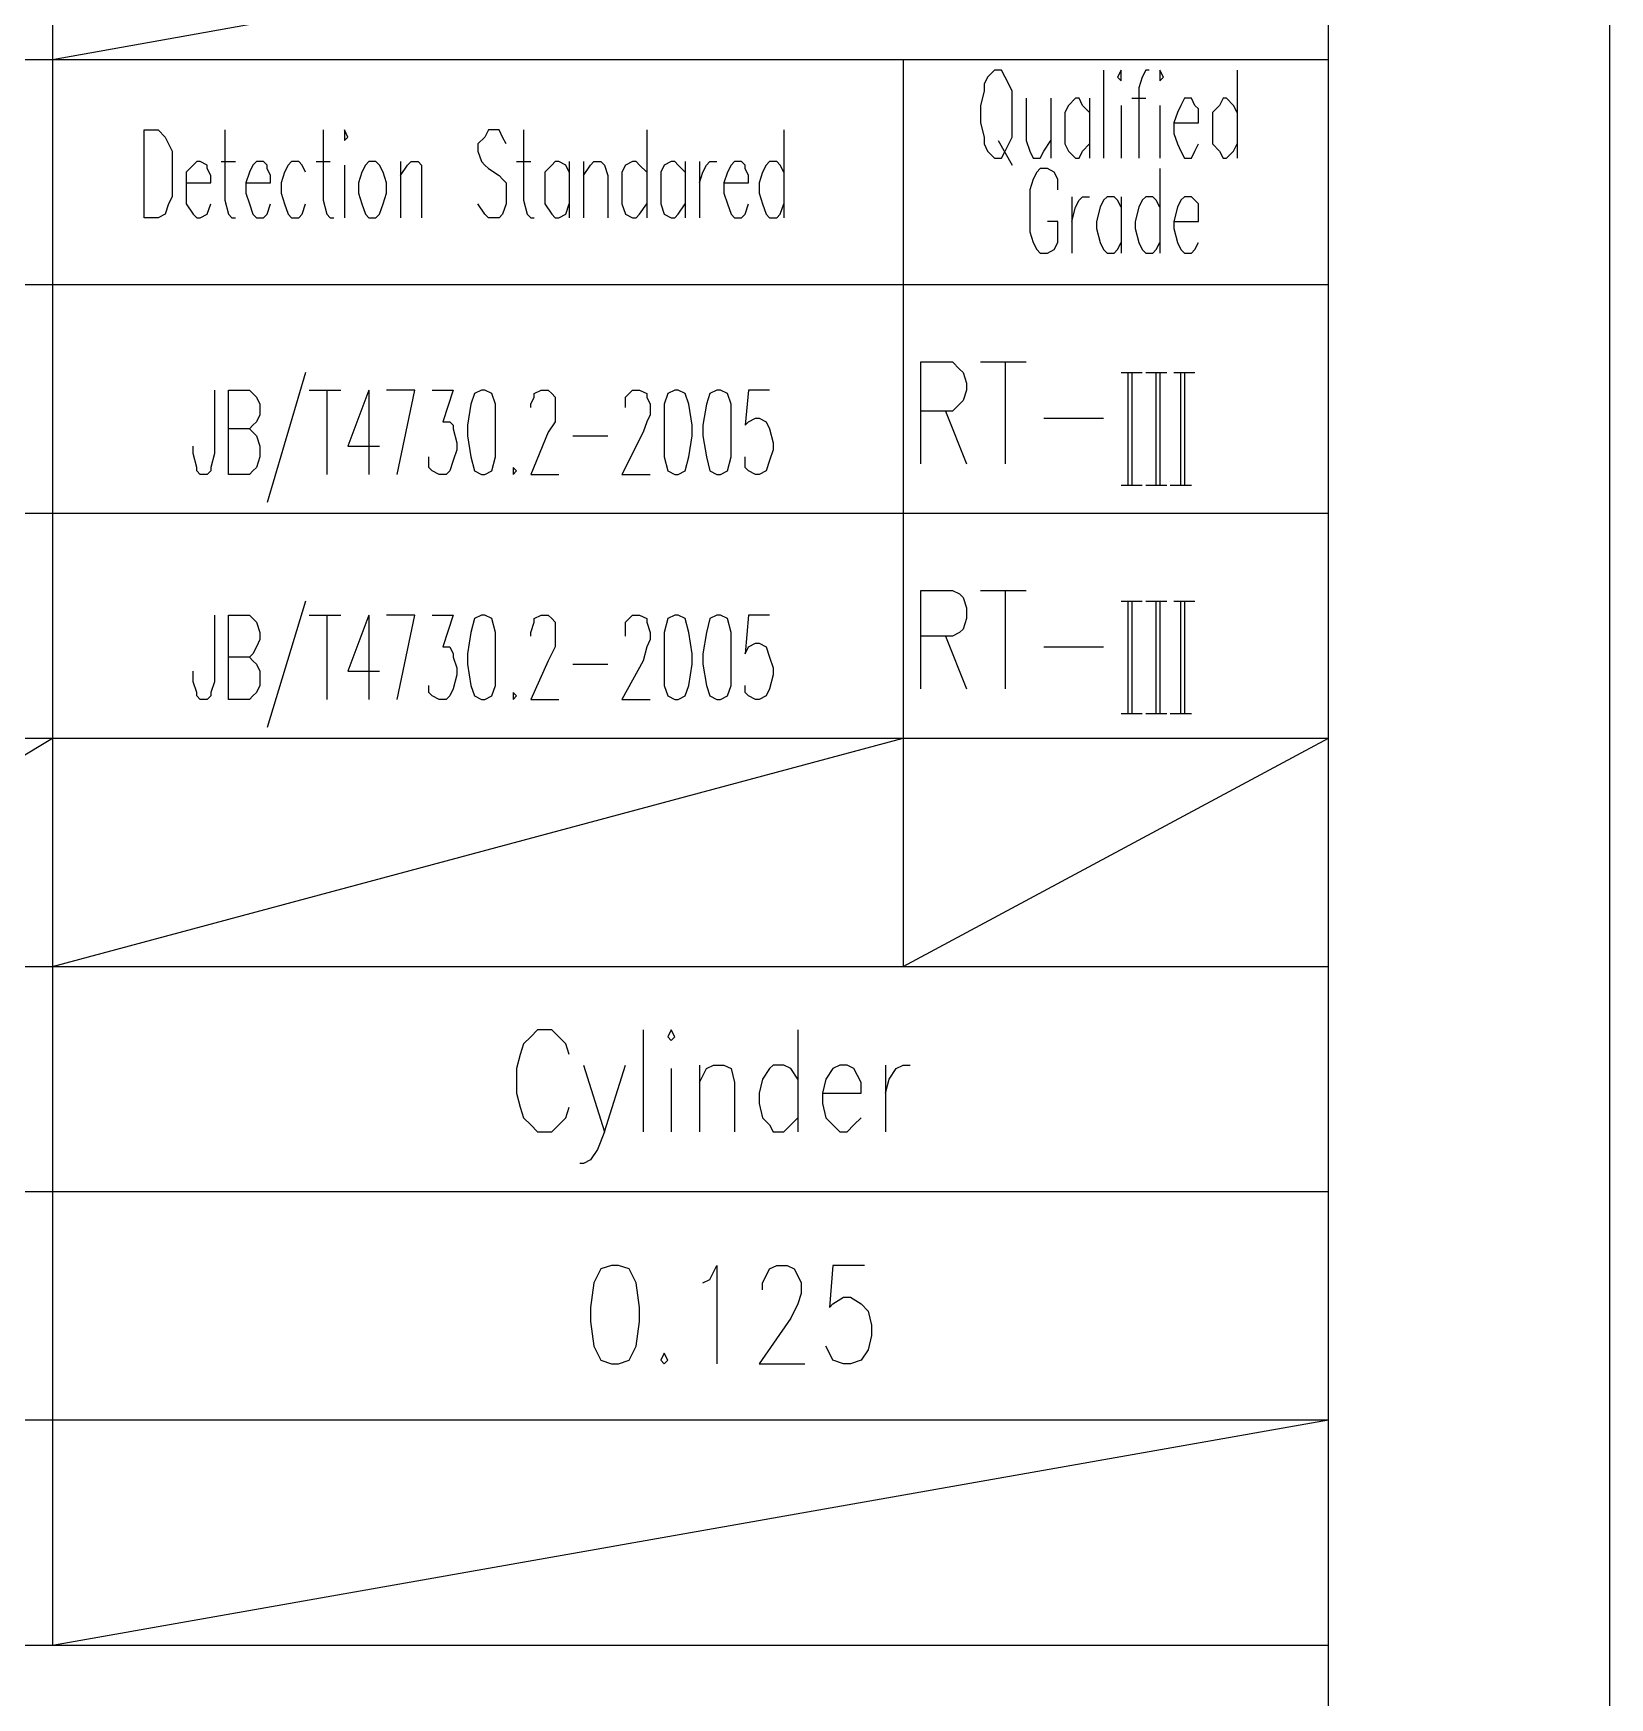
# Model space of a CAD drawing. Extents: x 0.3 to 16.2, y 0.3 to 22.9.
# Drawn here: x 14.755 to 16.25, y 17.633 to 19.212 of the extents above; entities that cross this region are included whole.
import ezdxf

# ---------------------------------------------------------------- set-up
doc = ezdxf.new("R2010")
doc.units = 0
doc.header["$MEASUREMENT"] = 0
doc.linetypes.add('AUSGEZOGEN', pattern=[0])
doc.layers.get('0').update_dxf_attribs({"linetype": 'AUSGEZOGEN'})

msp = doc.modelspace()

# ---------------------------------------------------------------- linework, layer by layer
for points in [[(0.28, 0.2867), (16.25, 0.2867), (16.25, 0.2867), (16.25, 22.8967), (16.25, 22.8967), (0.28, 22.8967), (0.28, 22.8967), (0.28, 0.2867), (0.28, 0.2867)], [(0.95, 0.5533), (15.9833, 0.5533), (15.9833, 0.5533), (15.9833, 22.63), (15.9833, 22.63), (0.95, 22.63), (0.95, 22.63), (0.95, 0.5533), (0.95, 0.5533)], [(15.9833, 17.6833), (15.9833, 22.63)], [(14.7733, 20.2633), (14.7733, 17.6833)], [(14.7733, 19.1867), (15.9833, 19.4033)], [(13.5633, 19.1867), (15.9833, 19.1867)], [(15.58, 19.1867), (15.58, 18.3267), (15.58, 18.3267), (15.9833, 18.5433)], [(15.6667, 19.1767), (15.66, 19.17), (15.66, 19.17), (15.6567, 19.1633), (15.6567, 19.1633), (15.6567, 19.1567), (15.6567, 19.1567), (15.6533, 19.1433), (15.6533, 19.1433), (15.6533, 19.1267), (15.6533, 19.1267), (15.6567, 19.1133), (15.6567, 19.1133), (15.6567, 19.1067), (15.6567, 19.1067), (15.66, 19.1), (15.66, 19.1), (15.6667, 19.0933), (15.6667, 19.0933), (15.6733, 19.0933), (15.6733, 19.0933), (15.6767, 19.1), (15.6767, 19.1), (15.68, 19.1067), (15.68, 19.1067), (15.6833, 19.1133), (15.6833, 19.1133), (15.6833, 19.1567), (15.6833, 19.1567), (15.68, 19.1633), (15.68, 19.1633), (15.6767, 19.17), (15.6767, 19.17), (15.6733, 19.1767), (15.6733, 19.1767), (15.6667, 19.1767), (15.6667, 19.1767)], [(15.77, 19.1767), (15.77, 19.0933)], [(15.7833, 19.17), (15.7867, 19.1667), (15.7867, 19.1667), (15.7867, 19.1767), (15.7867, 19.1767), (15.7833, 19.17), (15.7833, 19.17)], [(15.8133, 19.1767), (15.81, 19.1767), (15.81, 19.1767), (15.8067, 19.17), (15.8067, 19.17), (15.8033, 19.16), (15.8033, 19.16), (15.8033, 19.0933)], [(15.8233, 19.17), (15.8233, 19.1667), (15.8233, 19.1667), (15.8267, 19.17), (15.8267, 19.17), (15.8233, 19.1767), (15.8233, 19.1767), (15.8233, 19.17), (15.8233, 19.17)], [(15.8967, 19.1767), (15.8967, 19.0933)], [(15.6967, 19.15), (15.6967, 19.11), (15.6967, 19.11), (15.7, 19.1), (15.7, 19.1), (15.7033, 19.0933), (15.7033, 19.0933), (15.71, 19.0933), (15.71, 19.0933), (15.7133, 19.1), (15.7133, 19.1), (15.72, 19.11)], [(15.72, 19.15), (15.72, 19.0933)], [(15.7567, 19.1367), (15.75, 19.1433), (15.75, 19.1433), (15.7467, 19.15), (15.7467, 19.15), (15.7433, 19.15), (15.7433, 19.15), (15.7367, 19.1433), (15.7367, 19.1433), (15.7333, 19.1367), (15.7333, 19.1367), (15.7333, 19.1067), (15.7333, 19.1067), (15.7367, 19.1), (15.7367, 19.1), (15.7433, 19.0933), (15.7433, 19.0933), (15.7467, 19.0933), (15.7467, 19.0933), (15.75, 19.1), (15.75, 19.1), (15.7567, 19.1067)], [(15.7567, 19.15), (15.7567, 19.0933)], [(15.7967, 19.15), (15.81, 19.15)], [(15.8367, 19.1267), (15.86, 19.1267), (15.86, 19.1267), (15.86, 19.1333), (15.86, 19.1333), (15.86, 19.14), (15.86, 19.14), (15.8567, 19.1433), (15.8567, 19.1433), (15.8533, 19.15), (15.8533, 19.15), (15.8467, 19.15), (15.8467, 19.15), (15.8433, 19.1433), (15.8433, 19.1433), (15.84, 19.1367), (15.84, 19.1367), (15.8367, 19.1267), (15.8367, 19.1267), (15.8367, 19.1167), (15.8367, 19.1167), (15.84, 19.1067), (15.84, 19.1067), (15.8433, 19.1), (15.8433, 19.1), (15.8467, 19.0933), (15.8467, 19.0933), (15.8533, 19.0933), (15.8533, 19.0933), (15.8567, 19.1), (15.8567, 19.1), (15.86, 19.1067)], [(15.8967, 19.1367), (15.8933, 19.1433), (15.8933, 19.1433), (15.8867, 19.15), (15.8867, 19.15), (15.8833, 19.15), (15.8833, 19.15), (15.88, 19.1433), (15.88, 19.1433), (15.8733, 19.1367), (15.8733, 19.1367), (15.8733, 19.1067), (15.8733, 19.1067), (15.88, 19.1), (15.88, 19.1), (15.8833, 19.0933), (15.8833, 19.0933), (15.8867, 19.0933), (15.8867, 19.0933), (15.8933, 19.1), (15.8933, 19.1), (15.8967, 19.1067)], [(15.7867, 19.1433), (15.7867, 19.0933)], [(15.8233, 19.1433), (15.8233, 19.0933)], [(14.86, 19.0367), (14.86, 19.12), (14.86, 19.12), (14.8733, 19.12), (14.8733, 19.12), (14.88, 19.1133), (14.88, 19.1133), (14.8833, 19.1067), (14.8833, 19.1067), (14.8867, 19.1), (14.8867, 19.1), (14.8867, 19.0567), (14.8867, 19.0567), (14.8833, 19.05), (14.8833, 19.05), (14.88, 19.04), (14.88, 19.04), (14.8733, 19.0367), (14.8733, 19.0367), (14.86, 19.0367), (14.86, 19.0367)], [(14.9367, 19.12), (14.9367, 19.0533), (14.9367, 19.0533), (14.94, 19.04), (14.94, 19.04), (14.9433, 19.0367), (14.9433, 19.0367), (14.9467, 19.0367)], [(15.03, 19.12), (15.03, 19.0533), (15.03, 19.0533), (15.0333, 19.04), (15.0333, 19.04), (15.0367, 19.0367), (15.0367, 19.0367), (15.04, 19.0367)], [(15.05, 19.1133), (15.05, 19.11), (15.05, 19.11), (15.0533, 19.1133), (15.0533, 19.1133), (15.05, 19.12), (15.05, 19.12), (15.05, 19.1133), (15.05, 19.1133)], [(15.2033, 19.1067), (15.2, 19.1133), (15.2, 19.1133), (15.1967, 19.12), (15.1967, 19.12), (15.1867, 19.12), (15.1867, 19.12), (15.1833, 19.1133), (15.1833, 19.1133), (15.1767, 19.1067), (15.1767, 19.1067), (15.1767, 19.1), (15.1767, 19.1), (15.18, 19.09), (15.18, 19.09), (15.1833, 19.0867), (15.1833, 19.0867), (15.1867, 19.0833), (15.1867, 19.0833), (15.1967, 19.0767), (15.1967, 19.0767), (15.2, 19.0733), (15.2, 19.0733), (15.2033, 19.07), (15.2033, 19.07), (15.2033, 19.05), (15.2033, 19.05), (15.2, 19.04), (15.2, 19.04), (15.1967, 19.0367), (15.1967, 19.0367), (15.1867, 19.0367), (15.1867, 19.0367), (15.1833, 19.04), (15.1833, 19.04), (15.1767, 19.05)], [(15.22, 19.12), (15.22, 19.0533), (15.22, 19.0533), (15.2233, 19.04), (15.2233, 19.04), (15.2267, 19.0367), (15.2267, 19.0367), (15.23, 19.0367)], [(15.3367, 19.12), (15.3367, 19.0367)], [(15.4667, 19.12), (15.4667, 19.0367)], [(15.67, 19.11), (15.6833, 19.0867)], [(14.9, 19.07), (14.9233, 19.07), (14.9233, 19.07), (14.9233, 19.0767), (14.9233, 19.0767), (14.92, 19.0833), (14.92, 19.0833), (14.92, 19.0867), (14.92, 19.0867), (14.9133, 19.09), (14.9133, 19.09), (14.91, 19.09), (14.91, 19.09), (14.9067, 19.0867), (14.9067, 19.0867), (14.9, 19.08), (14.9, 19.08), (14.9, 19.05), (14.9, 19.05), (14.9067, 19.04), (14.9067, 19.04), (14.91, 19.0367), (14.91, 19.0367), (14.9133, 19.0367), (14.9133, 19.0367), (14.92, 19.04), (14.92, 19.04), (14.9233, 19.05)], [(14.9333, 19.09), (14.9467, 19.09)], [(14.9567, 19.07), (14.98, 19.07), (14.98, 19.07), (14.98, 19.0767), (14.98, 19.0767), (14.9767, 19.0833), (14.9767, 19.0833), (14.9767, 19.0867), (14.9767, 19.0867), (14.9733, 19.09), (14.9733, 19.09), (14.9667, 19.09), (14.9667, 19.09), (14.9633, 19.0867), (14.9633, 19.0867), (14.96, 19.08), (14.96, 19.08), (14.9567, 19.07), (14.9567, 19.07), (14.9567, 19.06), (14.9567, 19.06), (14.96, 19.05), (14.96, 19.05), (14.9633, 19.04), (14.9633, 19.04), (14.9667, 19.0367), (14.9667, 19.0367), (14.9733, 19.0367), (14.9733, 19.0367), (14.9767, 19.04), (14.9767, 19.04), (14.98, 19.05)], [(15.0133, 19.08), (15.01, 19.0867), (15.01, 19.0867), (15.0067, 19.09), (15.0067, 19.09), (15, 19.09), (15, 19.09), (14.9967, 19.0867), (14.9967, 19.0867), (14.9933, 19.08), (14.9933, 19.08), (14.99, 19.07), (14.99, 19.07), (14.99, 19.06), (14.99, 19.06), (14.9933, 19.05), (14.9933, 19.05), (14.9967, 19.04), (14.9967, 19.04), (15, 19.0367), (15, 19.0367), (15.0067, 19.0367), (15.0067, 19.0367), (15.01, 19.04), (15.01, 19.04), (15.0133, 19.05)], [(15.0233, 19.09), (15.0367, 19.09)], [(15.05, 19.0867), (15.05, 19.0367)], [(15.0733, 19.09), (15.07, 19.0867), (15.07, 19.0867), (15.0667, 19.08), (15.0667, 19.08), (15.0633, 19.07), (15.0633, 19.07), (15.0633, 19.06), (15.0633, 19.06), (15.0667, 19.05), (15.0667, 19.05), (15.07, 19.04), (15.07, 19.04), (15.0733, 19.0367), (15.0733, 19.0367), (15.08, 19.0367), (15.08, 19.0367), (15.0833, 19.04), (15.0833, 19.04), (15.0867, 19.05), (15.0867, 19.05), (15.09, 19.06), (15.09, 19.06), (15.09, 19.07), (15.09, 19.07), (15.0867, 19.08), (15.0867, 19.08), (15.0833, 19.0867), (15.0833, 19.0867), (15.08, 19.09), (15.08, 19.09), (15.0733, 19.09), (15.0733, 19.09)], [(15.1033, 19.09), (15.1033, 19.0367)], [(15.1033, 19.0767), (15.11, 19.0867), (15.11, 19.0867), (15.1133, 19.09), (15.1133, 19.09), (15.12, 19.09), (15.12, 19.09), (15.1233, 19.0867), (15.1233, 19.0867), (15.1233, 19.0367)], [(15.2133, 19.09), (15.2267, 19.09)], [(15.2633, 19.08), (15.26, 19.0867), (15.26, 19.0867), (15.2533, 19.09), (15.2533, 19.09), (15.25, 19.09), (15.25, 19.09), (15.2467, 19.0867), (15.2467, 19.0867), (15.24, 19.08), (15.24, 19.08), (15.24, 19.05), (15.24, 19.05), (15.2467, 19.04), (15.2467, 19.04), (15.25, 19.0367), (15.25, 19.0367), (15.2533, 19.0367), (15.2533, 19.0367), (15.26, 19.04), (15.26, 19.04), (15.2633, 19.05)], [(15.2633, 19.09), (15.2633, 19.0367)], [(15.2767, 19.09), (15.2767, 19.0367)], [(15.2767, 19.0767), (15.2833, 19.0867), (15.2833, 19.0867), (15.2867, 19.09), (15.2867, 19.09), (15.2933, 19.09), (15.2933, 19.09), (15.2967, 19.0867), (15.2967, 19.0867), (15.3, 19.0767), (15.3, 19.0767), (15.3, 19.0367)], [(15.3367, 19.08), (15.33, 19.0867), (15.33, 19.0867), (15.3267, 19.09), (15.3267, 19.09), (15.3233, 19.09), (15.3233, 19.09), (15.3167, 19.0867), (15.3167, 19.0867), (15.3133, 19.08), (15.3133, 19.08), (15.3133, 19.05), (15.3133, 19.05), (15.3167, 19.04), (15.3167, 19.04), (15.3233, 19.0367), (15.3233, 19.0367), (15.3267, 19.0367), (15.3267, 19.0367), (15.33, 19.04), (15.33, 19.04), (15.3367, 19.05)], [(15.3733, 19.08), (15.3667, 19.0867), (15.3667, 19.0867), (15.3633, 19.09), (15.3633, 19.09), (15.36, 19.09), (15.36, 19.09), (15.3533, 19.0867), (15.3533, 19.0867), (15.35, 19.08), (15.35, 19.08), (15.35, 19.05), (15.35, 19.05), (15.3533, 19.04), (15.3533, 19.04), (15.36, 19.0367), (15.36, 19.0367), (15.3633, 19.0367), (15.3633, 19.0367), (15.3667, 19.04), (15.3667, 19.04), (15.3733, 19.05)], [(15.3733, 19.09), (15.3733, 19.0367)], [(15.3867, 19.09), (15.3867, 19.0367)], [(15.3867, 19.07), (15.39, 19.08), (15.39, 19.08), (15.3933, 19.0867), (15.3933, 19.0867), (15.3967, 19.09), (15.3967, 19.09), (15.4033, 19.09)], [(15.41, 19.07), (15.4333, 19.07), (15.4333, 19.07), (15.4333, 19.0767), (15.4333, 19.0767), (15.43, 19.0833), (15.43, 19.0833), (15.43, 19.0867), (15.43, 19.0867), (15.4267, 19.09), (15.4267, 19.09), (15.42, 19.09), (15.42, 19.09), (15.4167, 19.0867), (15.4167, 19.0867), (15.4133, 19.08), (15.4133, 19.08), (15.41, 19.07), (15.41, 19.07), (15.41, 19.06), (15.41, 19.06), (15.4133, 19.05), (15.4133, 19.05), (15.4167, 19.04), (15.4167, 19.04), (15.42, 19.0367), (15.42, 19.0367), (15.4267, 19.0367), (15.4267, 19.0367), (15.43, 19.04), (15.43, 19.04), (15.4333, 19.05)], [(15.4667, 19.08), (15.4633, 19.0867), (15.4633, 19.0867), (15.46, 19.09), (15.46, 19.09), (15.4533, 19.09), (15.4533, 19.09), (15.45, 19.0867), (15.45, 19.0867), (15.4467, 19.08), (15.4467, 19.08), (15.4433, 19.07), (15.4433, 19.07), (15.4433, 19.06), (15.4433, 19.06), (15.4467, 19.05), (15.4467, 19.05), (15.45, 19.04), (15.45, 19.04), (15.4533, 19.0367), (15.4533, 19.0367), (15.46, 19.0367), (15.46, 19.0367), (15.4633, 19.04), (15.4633, 19.04), (15.4667, 19.05)], [(15.7267, 19.0633), (15.7267, 19.0733), (15.7267, 19.0733), (15.7233, 19.08), (15.7233, 19.08), (15.7167, 19.0833), (15.7167, 19.0833), (15.71, 19.0833), (15.71, 19.0833), (15.7067, 19.08), (15.7067, 19.08), (15.7033, 19.0733), (15.7033, 19.0733), (15.7, 19.0633), (15.7, 19.0633), (15.7, 19.0233), (15.7, 19.0233), (15.7033, 19.0133), (15.7033, 19.0133), (15.7067, 19.0067), (15.7067, 19.0067), (15.71, 19.0033), (15.71, 19.0033), (15.7167, 19.0033), (15.7167, 19.0033), (15.7233, 19.0067), (15.7233, 19.0067), (15.7267, 19.0133), (15.7267, 19.0133), (15.7267, 19.0333), (15.7267, 19.0333), (15.7167, 19.0333)], [(15.8233, 19.0833), (15.8233, 19.0033)], [(15.74, 19.0567), (15.74, 19.0033)], [(15.74, 19.0333), (15.7433, 19.0467), (15.7433, 19.0467), (15.7467, 19.0533), (15.7467, 19.0533), (15.75, 19.0567), (15.75, 19.0567), (15.7567, 19.0567)], [(15.7867, 19.0467), (15.7833, 19.0533), (15.7833, 19.0533), (15.78, 19.0567), (15.78, 19.0567), (15.7733, 19.0567), (15.7733, 19.0567), (15.77, 19.0533), (15.77, 19.0533), (15.7667, 19.0467), (15.7667, 19.0467), (15.7633, 19.0333), (15.7633, 19.0333), (15.7633, 19.0267), (15.7633, 19.0267), (15.7667, 19.0133), (15.7667, 19.0133), (15.77, 19.0067), (15.77, 19.0067), (15.7733, 19.0033), (15.7733, 19.0033), (15.78, 19.0033), (15.78, 19.0033), (15.7833, 19.0067), (15.7833, 19.0067), (15.7867, 19.0133)], [(15.7867, 19.0567), (15.7867, 19.0033)], [(15.8233, 19.0467), (15.82, 19.0533), (15.82, 19.0533), (15.8167, 19.0567), (15.8167, 19.0567), (15.81, 19.0567), (15.81, 19.0567), (15.8067, 19.0533), (15.8067, 19.0533), (15.8033, 19.0467), (15.8033, 19.0467), (15.8, 19.0333), (15.8, 19.0333), (15.8, 19.0267), (15.8, 19.0267), (15.8033, 19.0133), (15.8033, 19.0133), (15.8067, 19.0067), (15.8067, 19.0067), (15.81, 19.0033), (15.81, 19.0033), (15.8167, 19.0033), (15.8167, 19.0033), (15.82, 19.0067), (15.82, 19.0067), (15.8233, 19.0133)], [(15.8367, 19.0333), (15.86, 19.0333), (15.86, 19.0333), (15.86, 19.04), (15.86, 19.04), (15.86, 19.05), (15.86, 19.05), (15.8567, 19.0533), (15.8567, 19.0533), (15.8533, 19.0567), (15.8533, 19.0567), (15.8467, 19.0567), (15.8467, 19.0567), (15.8433, 19.0533), (15.8433, 19.0533), (15.84, 19.0467), (15.84, 19.0467), (15.8367, 19.0333), (15.8367, 19.0333), (15.8367, 19.0267), (15.8367, 19.0267), (15.84, 19.0133), (15.84, 19.0133), (15.8433, 19.0067), (15.8433, 19.0067), (15.8467, 19.0033), (15.8467, 19.0033), (15.8533, 19.0033), (15.8533, 19.0033), (15.8567, 19.0067), (15.8567, 19.0067), (15.86, 19.0133)], [(13.6967, 18.9733), (15.9833, 18.9733)], [(15.5967, 18.8033), (15.5967, 18.9), (15.5967, 18.9), (15.6267, 18.9), (15.6267, 18.9), (15.6333, 18.8933), (15.6333, 18.8933), (15.6367, 18.89), (15.6367, 18.89), (15.64, 18.88), (15.64, 18.88), (15.64, 18.8733), (15.64, 18.8733), (15.6367, 18.8633), (15.6367, 18.8633), (15.6333, 18.86), (15.6333, 18.86), (15.6267, 18.8533), (15.6267, 18.8533), (15.5967, 18.8533)], [(15.6533, 18.9), (15.6967, 18.9)], [(15.6767, 18.9), (15.6767, 18.8033)], [(15.0133, 18.89), (14.9767, 18.7667)], [(15.7867, 18.89), (15.8067, 18.89)], [(15.7933, 18.7833), (15.7933, 18.89)], [(15.7967, 18.89), (15.7967, 18.7833)], [(15.81, 18.89), (15.83, 18.89)], [(15.82, 18.7833), (15.82, 18.89)], [(15.8233, 18.89), (15.8233, 18.7833)], [(15.8367, 18.89), (15.8567, 18.89)], [(15.8433, 18.7833), (15.8433, 18.89)], [(15.8467, 18.89), (15.8467, 18.7833)], [(14.9267, 18.8733), (14.9267, 18.8133), (14.9267, 18.8133), (14.9233, 18.8), (14.9233, 18.8), (14.9233, 18.7967), (14.9233, 18.7967), (14.92, 18.7933), (14.92, 18.7933), (14.9133, 18.7933), (14.9133, 18.7933), (14.91, 18.7967), (14.91, 18.7967), (14.91, 18.8), (14.91, 18.8), (14.9067, 18.8133), (14.9067, 18.8133), (14.9067, 18.82)], [(14.94, 18.7933), (14.94, 18.8733), (14.94, 18.8733), (14.96, 18.8733), (14.96, 18.8733), (14.9633, 18.87), (14.9633, 18.87), (14.9667, 18.8667), (14.9667, 18.8667), (14.97, 18.86), (14.97, 18.86), (14.97, 18.85), (14.97, 18.85), (14.9667, 18.8433), (14.9667, 18.8433), (14.9633, 18.84), (14.9633, 18.84), (14.96, 18.8367), (14.96, 18.8367), (14.94, 18.8367)], [(15.0167, 18.8733), (15.0467, 18.8733)], [(15.0333, 18.8733), (15.0333, 18.7933)], [(15.0733, 18.8733), (15.0533, 18.82), (15.0533, 18.82), (15.0833, 18.82)], [(15.0733, 18.8733), (15.0733, 18.7933)], [(15.1, 18.7933), (15.1167, 18.8733), (15.1167, 18.8733), (15.09, 18.8733)], [(15.1333, 18.8733), (15.1533, 18.8733), (15.1533, 18.8733), (15.1433, 18.8433), (15.1433, 18.8433), (15.15, 18.8433), (15.15, 18.8433), (15.1533, 18.84), (15.1533, 18.84), (15.1533, 18.8367), (15.1533, 18.8367), (15.1567, 18.8233), (15.1567, 18.8233), (15.1567, 18.8167), (15.1567, 18.8167), (15.1533, 18.8067), (15.1533, 18.8067), (15.15, 18.7967), (15.15, 18.7967), (15.1467, 18.7933), (15.1467, 18.7933), (15.14, 18.7933), (15.14, 18.7933), (15.1333, 18.7967), (15.1333, 18.7967), (15.13, 18.8), (15.13, 18.8), (15.13, 18.81)], [(15.18, 18.8733), (15.1733, 18.87), (15.1733, 18.87), (15.17, 18.86), (15.17, 18.86), (15.1667, 18.84), (15.1667, 18.84), (15.1667, 18.83), (15.1667, 18.83), (15.17, 18.81), (15.17, 18.81), (15.1733, 18.7967), (15.1733, 18.7967), (15.18, 18.7933), (15.18, 18.7933), (15.1833, 18.7933), (15.1833, 18.7933), (15.19, 18.7967), (15.19, 18.7967), (15.1933, 18.81), (15.1933, 18.81), (15.1933, 18.86), (15.1933, 18.86), (15.19, 18.87), (15.19, 18.87), (15.1833, 18.8733), (15.1833, 18.8733), (15.18, 18.8733), (15.18, 18.8733)], [(15.2267, 18.8567), (15.2267, 18.86), (15.2267, 18.86), (15.23, 18.8667), (15.23, 18.8667), (15.23, 18.87), (15.23, 18.87), (15.2367, 18.8733), (15.2367, 18.8733), (15.2433, 18.8733), (15.2433, 18.8733), (15.2467, 18.87), (15.2467, 18.87), (15.25, 18.8667), (15.25, 18.8667), (15.25, 18.8433), (15.25, 18.8433), (15.2433, 18.8333), (15.2433, 18.8333), (15.2267, 18.7933), (15.2267, 18.7933), (15.2533, 18.7933)], [(15.3167, 18.8567), (15.3167, 18.8667), (15.3167, 18.8667), (15.32, 18.87), (15.32, 18.87), (15.3233, 18.8733), (15.3233, 18.8733), (15.33, 18.8733), (15.33, 18.8733), (15.3367, 18.87), (15.3367, 18.87), (15.3367, 18.8667), (15.3367, 18.8667), (15.34, 18.86), (15.34, 18.86), (15.34, 18.85), (15.34, 18.85), (15.3367, 18.8433), (15.3367, 18.8433), (15.3333, 18.8333), (15.3333, 18.8333), (15.3133, 18.7933), (15.3133, 18.7933), (15.34, 18.7933)], [(15.3633, 18.8733), (15.3567, 18.87), (15.3567, 18.87), (15.3533, 18.86), (15.3533, 18.86), (15.3533, 18.81), (15.3533, 18.81), (15.3567, 18.7967), (15.3567, 18.7967), (15.3633, 18.7933), (15.3633, 18.7933), (15.3667, 18.7933), (15.3667, 18.7933), (15.3733, 18.7967), (15.3733, 18.7967), (15.3767, 18.81), (15.3767, 18.81), (15.38, 18.83), (15.38, 18.83), (15.38, 18.84), (15.38, 18.84), (15.3767, 18.86), (15.3767, 18.86), (15.3733, 18.87), (15.3733, 18.87), (15.3667, 18.8733), (15.3667, 18.8733), (15.3633, 18.8733), (15.3633, 18.8733)], [(15.4033, 18.8733), (15.3967, 18.87), (15.3967, 18.87), (15.3933, 18.86), (15.3933, 18.86), (15.39, 18.84), (15.39, 18.84), (15.39, 18.83), (15.39, 18.83), (15.3933, 18.81), (15.3933, 18.81), (15.3967, 18.7967), (15.3967, 18.7967), (15.4033, 18.7933), (15.4033, 18.7933), (15.4067, 18.7933), (15.4067, 18.7933), (15.4133, 18.7967), (15.4133, 18.7967), (15.4167, 18.81), (15.4167, 18.81), (15.4167, 18.86), (15.4167, 18.86), (15.4133, 18.87), (15.4133, 18.87), (15.4067, 18.8733), (15.4067, 18.8733), (15.4033, 18.8733), (15.4033, 18.8733)], [(15.4533, 18.8733), (15.4333, 18.8733), (15.4333, 18.8733), (15.43, 18.84), (15.43, 18.84), (15.4333, 18.8433), (15.4333, 18.8433), (15.44, 18.8467), (15.44, 18.8467), (15.4433, 18.8467), (15.4433, 18.8467), (15.45, 18.8433), (15.45, 18.8433), (15.4533, 18.8367), (15.4533, 18.8367), (15.4567, 18.8233), (15.4567, 18.8233), (15.4567, 18.8167), (15.4567, 18.8167), (15.4533, 18.8067), (15.4533, 18.8067), (15.45, 18.7967), (15.45, 18.7967), (15.4433, 18.7933), (15.4433, 18.7933), (15.44, 18.7933), (15.44, 18.7933), (15.4333, 18.7967), (15.4333, 18.7967), (15.43, 18.8), (15.43, 18.8), (15.43, 18.81)], [(15.62, 18.8533), (15.64, 18.8033)], [(15.7133, 18.8467), (15.77, 18.8467)], [(14.96, 18.8367), (14.9633, 18.8333), (14.9633, 18.8333), (14.9667, 18.83), (14.9667, 18.83), (14.97, 18.82), (14.97, 18.82), (14.97, 18.81), (14.97, 18.81), (14.9667, 18.8), (14.9667, 18.8), (14.9633, 18.7967), (14.9633, 18.7967), (14.96, 18.7933), (14.96, 18.7933), (14.94, 18.7933)], [(15.2667, 18.83), (15.3, 18.83)], [(15.21, 18.8), (15.21, 18.7933), (15.21, 18.7933), (15.2133, 18.7967), (15.2133, 18.7967), (15.21, 18.8), (15.21, 18.8)], [(15.7867, 18.7833), (15.8067, 18.7833)], [(15.81, 18.7833), (15.83, 18.7833)], [(15.8333, 18.7833), (15.8533, 18.7833)], [(14.0567, 18.7567), (15.9833, 18.7567)], [(15.0133, 18.6733), (14.9767, 18.5533)], [(15.5967, 18.59), (15.5967, 18.6833), (15.5967, 18.6833), (15.6267, 18.6833), (15.6267, 18.6833), (15.6333, 18.68), (15.6333, 18.68), (15.6367, 18.6767), (15.6367, 18.6767), (15.64, 18.6667), (15.64, 18.6667), (15.64, 18.6567), (15.64, 18.6567), (15.6367, 18.6467), (15.6367, 18.6467), (15.6333, 18.6433), (15.6333, 18.6433), (15.6267, 18.64), (15.6267, 18.64), (15.5967, 18.64)], [(15.6533, 18.6833), (15.6967, 18.6833)], [(15.6767, 18.6833), (15.6767, 18.59)], [(15.7867, 18.6733), (15.8067, 18.6733)], [(15.7933, 18.5667), (15.7933, 18.6733)], [(15.7967, 18.6733), (15.7967, 18.5667)], [(15.81, 18.6733), (15.83, 18.6733)], [(15.82, 18.5667), (15.82, 18.6733)], [(15.8233, 18.6733), (15.8233, 18.5667)], [(15.8367, 18.6733), (15.8567, 18.6733)], [(15.8433, 18.5667), (15.8433, 18.6733)], [(15.8467, 18.6733), (15.8467, 18.5667)], [(14.9267, 18.66), (14.9267, 18.5967), (14.9267, 18.5967), (14.9233, 18.5867), (14.9233, 18.5867), (14.9233, 18.5833), (14.9233, 18.5833), (14.92, 18.58), (14.92, 18.58), (14.9133, 18.58), (14.9133, 18.58), (14.91, 18.5833), (14.91, 18.5833), (14.91, 18.5867), (14.91, 18.5867), (14.9067, 18.5967), (14.9067, 18.5967), (14.9067, 18.6067)], [(14.94, 18.58), (14.94, 18.66), (14.94, 18.66), (14.96, 18.66), (14.96, 18.66), (14.9633, 18.6567), (14.9633, 18.6567), (14.9667, 18.6533), (14.9667, 18.6533), (14.97, 18.6433), (14.97, 18.6433), (14.97, 18.6367), (14.97, 18.6367), (14.9667, 18.63), (14.9667, 18.63), (14.9633, 18.6233), (14.9633, 18.6233), (14.96, 18.62), (14.96, 18.62), (14.94, 18.62)], [(15.0167, 18.66), (15.0467, 18.66)], [(15.0333, 18.66), (15.0333, 18.58)], [(15.0733, 18.66), (15.0533, 18.6067), (15.0533, 18.6067), (15.0833, 18.6067)], [(15.0733, 18.66), (15.0733, 18.58)], [(15.1, 18.58), (15.1167, 18.66), (15.1167, 18.66), (15.09, 18.66)], [(15.1333, 18.66), (15.1533, 18.66), (15.1533, 18.66), (15.1433, 18.63), (15.1433, 18.63), (15.15, 18.63), (15.15, 18.63), (15.1533, 18.6233), (15.1533, 18.6233), (15.1533, 18.62), (15.1533, 18.62), (15.1567, 18.61), (15.1567, 18.61), (15.1567, 18.6033), (15.1567, 18.6033), (15.1533, 18.59), (15.1533, 18.59), (15.15, 18.5833), (15.15, 18.5833), (15.1467, 18.58), (15.1467, 18.58), (15.14, 18.58), (15.14, 18.58), (15.1333, 18.5833), (15.1333, 18.5833), (15.13, 18.5867), (15.13, 18.5867), (15.13, 18.5933)], [(15.18, 18.66), (15.1733, 18.6567), (15.1733, 18.6567), (15.17, 18.6433), (15.17, 18.6433), (15.1667, 18.6233), (15.1667, 18.6233), (15.1667, 18.6133), (15.1667, 18.6133), (15.17, 18.5933), (15.17, 18.5933), (15.1733, 18.5833), (15.1733, 18.5833), (15.18, 18.58), (15.18, 18.58), (15.1833, 18.58), (15.1833, 18.58), (15.19, 18.5833), (15.19, 18.5833), (15.1933, 18.5933), (15.1933, 18.5933), (15.1933, 18.6433), (15.1933, 18.6433), (15.19, 18.6567), (15.19, 18.6567), (15.1833, 18.66), (15.1833, 18.66), (15.18, 18.66), (15.18, 18.66)], [(15.2267, 18.64), (15.2267, 18.6433), (15.2267, 18.6433), (15.23, 18.6533), (15.23, 18.6533), (15.23, 18.6567), (15.23, 18.6567), (15.2367, 18.66), (15.2367, 18.66), (15.2433, 18.66), (15.2433, 18.66), (15.2467, 18.6567), (15.2467, 18.6567), (15.25, 18.6533), (15.25, 18.6533), (15.25, 18.63), (15.25, 18.63), (15.2433, 18.6167), (15.2433, 18.6167), (15.2267, 18.58), (15.2267, 18.58), (15.2533, 18.58)], [(15.3167, 18.64), (15.3167, 18.6533), (15.3167, 18.6533), (15.32, 18.6567), (15.32, 18.6567), (15.3233, 18.66), (15.3233, 18.66), (15.33, 18.66), (15.33, 18.66), (15.3367, 18.6567), (15.3367, 18.6567), (15.3367, 18.6533), (15.3367, 18.6533), (15.34, 18.6433), (15.34, 18.6433), (15.34, 18.6367), (15.34, 18.6367), (15.3367, 18.63), (15.3367, 18.63), (15.3333, 18.6167), (15.3333, 18.6167), (15.3133, 18.58), (15.3133, 18.58), (15.34, 18.58)], [(15.3633, 18.66), (15.3567, 18.6567), (15.3567, 18.6567), (15.3533, 18.6433), (15.3533, 18.6433), (15.3533, 18.5933), (15.3533, 18.5933), (15.3567, 18.5833), (15.3567, 18.5833), (15.3633, 18.58), (15.3633, 18.58), (15.3667, 18.58), (15.3667, 18.58), (15.3733, 18.5833), (15.3733, 18.5833), (15.3767, 18.5933), (15.3767, 18.5933), (15.38, 18.6133), (15.38, 18.6133), (15.38, 18.6233), (15.38, 18.6233), (15.3767, 18.6433), (15.3767, 18.6433), (15.3733, 18.6567), (15.3733, 18.6567), (15.3667, 18.66), (15.3667, 18.66), (15.3633, 18.66), (15.3633, 18.66)], [(15.4033, 18.66), (15.3967, 18.6567), (15.3967, 18.6567), (15.3933, 18.6433), (15.3933, 18.6433), (15.39, 18.6233), (15.39, 18.6233), (15.39, 18.6133), (15.39, 18.6133), (15.3933, 18.5933), (15.3933, 18.5933), (15.3967, 18.5833), (15.3967, 18.5833), (15.4033, 18.58), (15.4033, 18.58), (15.4067, 18.58), (15.4067, 18.58), (15.4133, 18.5833), (15.4133, 18.5833), (15.4167, 18.5933), (15.4167, 18.5933), (15.4167, 18.6433), (15.4167, 18.6433), (15.4133, 18.6567), (15.4133, 18.6567), (15.4067, 18.66), (15.4067, 18.66), (15.4033, 18.66), (15.4033, 18.66)], [(15.4533, 18.66), (15.4333, 18.66), (15.4333, 18.66), (15.43, 18.6233), (15.43, 18.6233), (15.4333, 18.63), (15.4333, 18.63), (15.44, 18.6333), (15.44, 18.6333), (15.4433, 18.6333), (15.4433, 18.6333), (15.45, 18.63), (15.45, 18.63), (15.4533, 18.62), (15.4533, 18.62), (15.4567, 18.61), (15.4567, 18.61), (15.4567, 18.6033), (15.4567, 18.6033), (15.4533, 18.59), (15.4533, 18.59), (15.45, 18.5833), (15.45, 18.5833), (15.4433, 18.58), (15.4433, 18.58), (15.44, 18.58), (15.44, 18.58), (15.4333, 18.5833), (15.4333, 18.5833), (15.43, 18.5867), (15.43, 18.5867), (15.43, 18.5933)], [(15.62, 18.64), (15.64, 18.59)], [(15.7133, 18.63), (15.77, 18.63)], [(14.96, 18.62), (14.9633, 18.6167), (14.9633, 18.6167), (14.9667, 18.6133), (14.9667, 18.6133), (14.97, 18.6067), (14.97, 18.6067), (14.97, 18.5933), (14.97, 18.5933), (14.9667, 18.5867), (14.9667, 18.5867), (14.9633, 18.5833), (14.9633, 18.5833), (14.96, 18.58), (14.96, 18.58), (14.94, 18.58)], [(15.2667, 18.6133), (15.3, 18.6133)], [(15.21, 18.5867), (15.21, 18.58), (15.21, 18.58), (15.2133, 18.5833), (15.2133, 18.5833), (15.21, 18.5867), (15.21, 18.5867)], [(15.7867, 18.5667), (15.8067, 18.5667)], [(15.81, 18.5667), (15.83, 18.5667)], [(15.8333, 18.5667), (15.8533, 18.5667)], [(13.6967, 18.5433), (15.9833, 18.5433)], [(14.4133, 18.3267), (14.7733, 18.5433)], [(14.7733, 18.3267), (15.58, 18.5433)], [(13.5633, 18.3267), (15.9833, 18.3267)], [(13.5633, 18.3267), (15.9833, 18.3267)], [(15.2633, 18.2433), (15.26, 18.2533), (15.26, 18.2533), (15.2533, 18.26), (15.2533, 18.26), (15.2467, 18.2667), (15.2467, 18.2667), (15.2333, 18.2667), (15.2333, 18.2667), (15.2267, 18.26), (15.2267, 18.26), (15.22, 18.2533), (15.22, 18.2533), (15.2167, 18.2433), (15.2167, 18.2433), (15.2133, 18.23), (15.2133, 18.23), (15.2133, 18.2067), (15.2133, 18.2067), (15.2167, 18.1933), (15.2167, 18.1933), (15.22, 18.1833), (15.22, 18.1833), (15.2267, 18.1767), (15.2267, 18.1767), (15.2333, 18.17), (15.2333, 18.17), (15.2467, 18.17), (15.2467, 18.17), (15.2533, 18.1767), (15.2533, 18.1767), (15.26, 18.1833), (15.26, 18.1833), (15.2633, 18.1933)], [(15.3333, 18.2667), (15.3333, 18.17)], [(15.3567, 18.26), (15.36, 18.2567), (15.36, 18.2567), (15.3633, 18.26), (15.3633, 18.26), (15.36, 18.2667), (15.36, 18.2667), (15.3567, 18.26), (15.3567, 18.26)], [(15.48, 18.2667), (15.48, 18.17)], [(15.2767, 18.2333), (15.2967, 18.17), (15.2967, 18.17), (15.3167, 18.2333)], [(15.36, 18.23), (15.36, 18.17)], [(15.3867, 18.2333), (15.3867, 18.17)], [(15.3867, 18.2167), (15.3933, 18.23), (15.3933, 18.23), (15.4, 18.2333), (15.4, 18.2333), (15.41, 18.2333), (15.41, 18.2333), (15.4167, 18.23), (15.4167, 18.23), (15.42, 18.2167), (15.42, 18.2167), (15.42, 18.17)], [(15.48, 18.22), (15.4733, 18.23), (15.4733, 18.23), (15.4667, 18.2333), (15.4667, 18.2333), (15.4567, 18.2333), (15.4567, 18.2333), (15.4533, 18.23), (15.4533, 18.23), (15.4467, 18.22), (15.4467, 18.22), (15.4433, 18.2067), (15.4433, 18.2067), (15.4433, 18.1967), (15.4433, 18.1967), (15.4467, 18.1833), (15.4467, 18.1833), (15.4533, 18.1767), (15.4533, 18.1767), (15.4567, 18.17), (15.4567, 18.17), (15.4667, 18.17), (15.4667, 18.17), (15.4733, 18.1767), (15.4733, 18.1767), (15.48, 18.1833)], [(15.5033, 18.2067), (15.54, 18.2067), (15.54, 18.2067), (15.54, 18.2167), (15.54, 18.2167), (15.5367, 18.2233), (15.5367, 18.2233), (15.5333, 18.23), (15.5333, 18.23), (15.5267, 18.2333), (15.5267, 18.2333), (15.52, 18.2333), (15.52, 18.2333), (15.5133, 18.23), (15.5133, 18.23), (15.5067, 18.22), (15.5067, 18.22), (15.5033, 18.2067), (15.5033, 18.2067), (15.5033, 18.1967), (15.5033, 18.1967), (15.5067, 18.1833), (15.5067, 18.1833), (15.5133, 18.1767), (15.5133, 18.1767), (15.52, 18.17), (15.52, 18.17), (15.5267, 18.17), (15.5267, 18.17), (15.5333, 18.1767), (15.5333, 18.1767), (15.54, 18.1833)], [(15.5633, 18.2333), (15.5633, 18.17)], [(15.5633, 18.2067), (15.5667, 18.22), (15.5667, 18.22), (15.5733, 18.23), (15.5733, 18.23), (15.58, 18.2333), (15.58, 18.2333), (15.5867, 18.2333)], [(15.2967, 18.17), (15.29, 18.1533), (15.29, 18.1533), (15.2833, 18.1433), (15.2833, 18.1433), (15.2767, 18.14), (15.2767, 18.14), (15.2733, 18.14)], [(13.6967, 18.1133), (15.9833, 18.1133)], [(15.3033, 18.0433), (15.2933, 18.04), (15.2933, 18.04), (15.2867, 18.0267), (15.2867, 18.0267), (15.2833, 18.0033), (15.2833, 18.0033), (15.2833, 17.99), (15.2833, 17.99), (15.2867, 17.9667), (15.2867, 17.9667), (15.2933, 17.9533), (15.2933, 17.9533), (15.3033, 17.95), (15.3033, 17.95), (15.31, 17.95), (15.31, 17.95), (15.32, 17.9533), (15.32, 17.9533), (15.3267, 17.9667), (15.3267, 17.9667), (15.33, 17.99), (15.33, 17.99), (15.33, 18.0033), (15.33, 18.0033), (15.3267, 18.0267), (15.3267, 18.0267), (15.32, 18.04), (15.32, 18.04), (15.31, 18.0433), (15.31, 18.0433), (15.3033, 18.0433), (15.3033, 18.0433)], [(15.39, 18.0267), (15.3967, 18.03), (15.3967, 18.03), (15.4033, 18.0433), (15.4033, 18.0433), (15.4033, 17.95)], [(15.4467, 18.02), (15.4467, 18.0267), (15.4467, 18.0267), (15.45, 18.0333), (15.45, 18.0333), (15.4533, 18.04), (15.4533, 18.04), (15.46, 18.0433), (15.46, 18.0433), (15.47, 18.0433), (15.47, 18.0433), (15.4767, 18.04), (15.4767, 18.04), (15.48, 18.0333), (15.48, 18.0333), (15.4833, 18.0267), (15.4833, 18.0267), (15.4833, 18.0167), (15.4833, 18.0167), (15.48, 18.0067), (15.48, 18.0067), (15.4733, 17.9933), (15.4733, 17.9933), (15.4433, 17.95), (15.4433, 17.95), (15.4867, 17.95)], [(15.5433, 18.0433), (15.5133, 18.0433), (15.5133, 18.0433), (15.51, 18.0033), (15.51, 18.0033), (15.5133, 18.0067), (15.5133, 18.0067), (15.5233, 18.0133), (15.5233, 18.0133), (15.53, 18.0133), (15.53, 18.0133), (15.54, 18.0067), (15.54, 18.0067), (15.5467, 18), (15.5467, 18), (15.55, 17.9867), (15.55, 17.9867), (15.55, 17.9767), (15.55, 17.9767), (15.5467, 17.9633), (15.5467, 17.9633), (15.54, 17.9533), (15.54, 17.9533), (15.53, 17.95), (15.53, 17.95), (15.5233, 17.95), (15.5233, 17.95), (15.5133, 17.9533), (15.5133, 17.9533), (15.51, 17.96), (15.51, 17.96), (15.5067, 17.9667)], [(15.3533, 17.96), (15.35, 17.9533), (15.35, 17.9533), (15.3533, 17.95), (15.3533, 17.95), (15.3567, 17.9533), (15.3567, 17.9533), (15.3533, 17.96), (15.3533, 17.96)], [(13.6967, 17.8967), (15.9833, 17.8967)], [(14.7733, 17.6833), (15.9833, 17.8967)], [(11.1433, 17.6833), (15.9833, 17.6833)], [(11.1433, 17.6833), (15.9833, 17.6833)]]:
    msp.add_lwpolyline(points)

doc.saveas('drawing.dxf')
